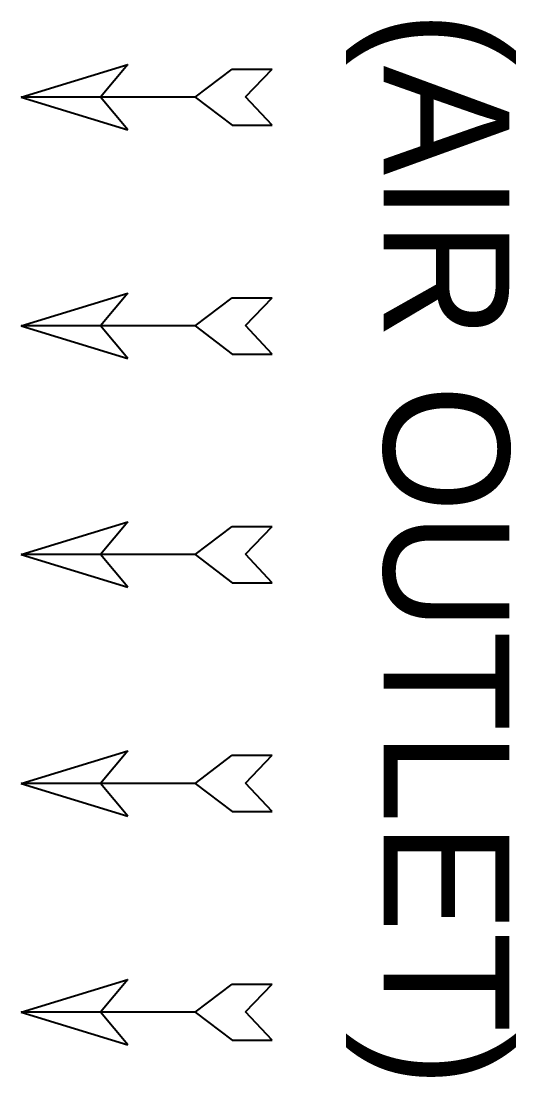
# Model space of a CAD drawing. Header units: millimetres. Extents: x 8833 to 38240, y 5836 to 26631.
# Drawn here: x 17404 to 18161, y 12724 to 14339 of the extents above; entities that cross this region are included whole.
import ezdxf
from ezdxf.enums import TextEntityAlignment as Align

# ---------------------------------------------------------------- set-up
doc = ezdxf.new("R2010")
doc.units = ezdxf.units.MM
doc.layers.add('냉각탑_dim', color=1, linetype='Continuous')
doc.layers.add('냉각탑_text', color=3, linetype='Continuous')
doc.styles.add('돋움', font='Dotum.ttf')

# ---------------------------------------------------------------- blocks, each defined once
blk = doc.blocks.new('화살표 IN OUT')
at = {"layer": '냉각탑_dim'}
for p, q in [((-163.5, 50), (-121.5, 0)), ((0, 0), (-163.5, 50)), ((-322.7, 43), (-383.9, 43)), ((-343.1, 0.5), (-383.9, 43)), ((-266.4, 0), (-322.7, 43)), ((-383.9, -43), (-343.1, 0.5)), ((-266.4, 0), (-322.7, -43)), ((-266.4, 0), (0, 0)), ((-163.5, -50), (-121.5, 0)), ((0, 0), (-163.5, -50)), ((-322.7, -43), (-383.9, -43))]:
    blk.add_line(p, q, dxfattribs=at)

msp = doc.modelspace()

# ---------------------------------------------------------------- block references
at = {"layer": '냉각탑_dim', "xscale": -1}
for p in [(17404, 14223.1), (17404, 13873.1), (17404, 13523.1), (17404, 13173.1), (17404, 12823.1)]:
    msp.add_blockref('화살표 IN OUT', p, dxfattribs=at)

# ---------------------------------------------------------------- texts
at = {"layer": '냉각탑_text', "style": '돋움'}
msp.add_text('(AIR OUTLET)', height=192, rotation=270, dxfattribs=at).set_placement((18054.9, 13531.7), align=Align.MIDDLE_CENTER)

doc.saveas('drawing.dxf')
